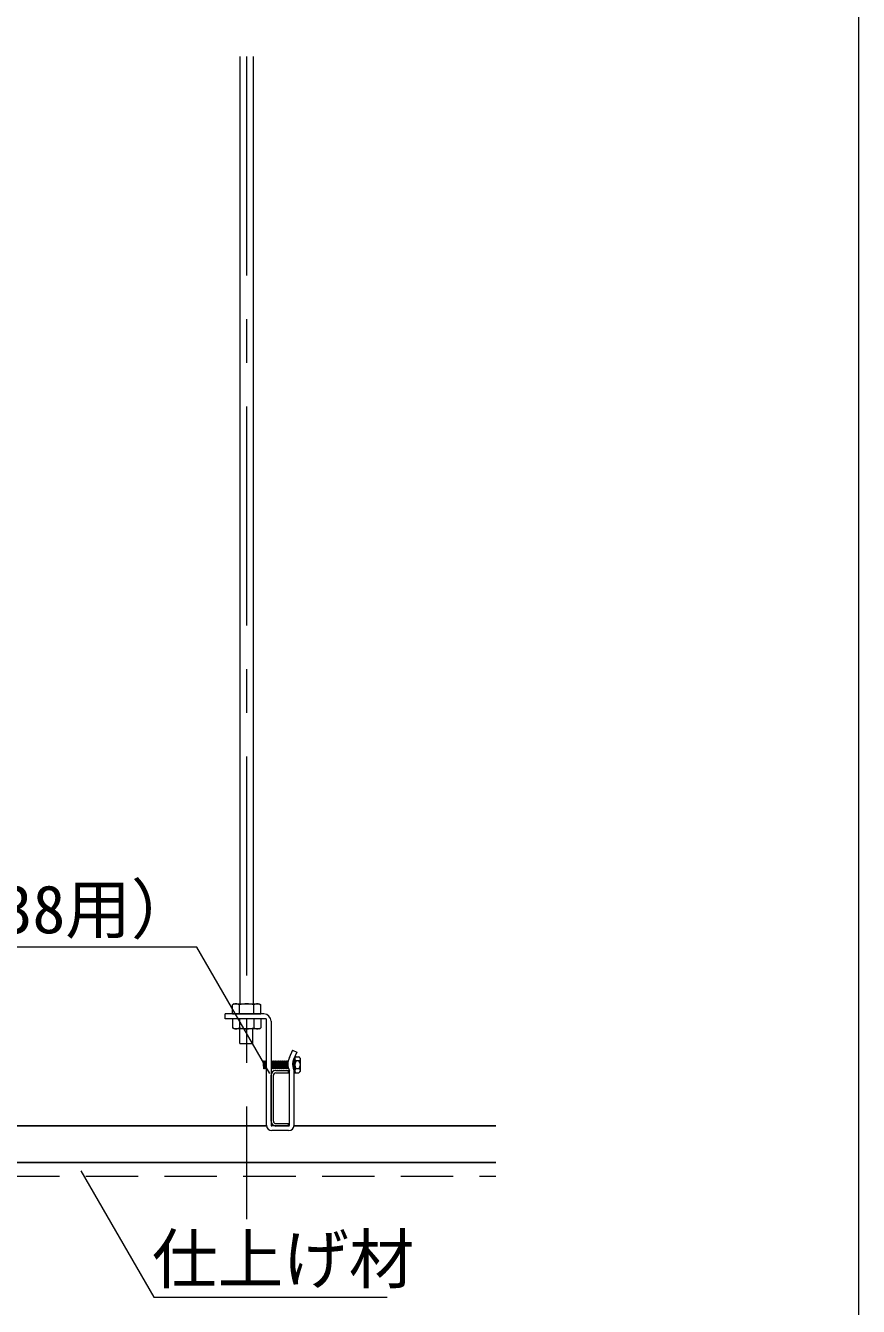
# Model space of a CAD drawing. Units: millimetres on the paper, enlarged 40 times, with parts at other scales. Extents: x -7800 to 7800, y -5578 to 5485.
# Drawn here: x 2961 to 3722, y 3308 to 4479 of the extents above; entities that cross this region are included whole.
import ezdxf
from ezdxf.enums import TextEntityAlignment as Align

# ---------------------------------------------------------------- set-up
doc = ezdxf.new("R2010")
doc.units = ezdxf.units.MM
doc.header["$LTSCALE"] = 40
doc.linetypes.add('CHAIN1', pattern=[8, 5, -1, 1, -1])
doc.linetypes.add('DASHED1', pattern=[1.8, 1.2, -0.6])
for name, color, linetype, lineweight in [('4-0_中心線', 4, 'CHAIN1', 9), ('4-1_吊り材', 7, 'Continuous', 18), ('4-2_野縁受け', 3, 'Continuous', 18), ('4-3_野縁', 2, 'Continuous', 25), ('4-6_文字', 7, 'Continuous', 18), ('4-B_ビス', 3, 'Continuous', 18), ('4-C_パネル', 7, 'DASHED1', 18), ('F-2_太線１', 3, 'Continuous', 18)]:
    doc.layers.add(name, color=color, linetype=linetype, lineweight=lineweight)
doc.styles.add('ＭＳ ゴシック', font='')
doc.styles.get('ＭＳ ゴシック').set_extended_font_data('MS Gothic')

msp = doc.modelspace()

# ---------------------------------------------------------------- linework, layer by layer
at = {"layer": '4-0_中心線'}
msp.add_line((3163.07, 4450.35), (3163.07, 3387.29), dxfattribs=at)
at = {"layer": '4-1_吊り材'}
for p, q in [((3157.07, 3584.35), (3157.07, 4450.35)), ((3169.07, 4450.35), (3169.07, 3584.35)), ((3151.75, 3584.35), (3150, 3583.34)), ((3151.75, 3584.35), (3174.38, 3584.35)), ((3174.38, 3584.35), (3176.13, 3583.34)), ((3178.77, 3575.02), (3143.5, 3575.02)), ((3150, 3575.02), (3150, 3583.34)), ((3150, 3575.02), (3176.13, 3575.02)), ((3156.53, 3575.02), (3156.53, 3583.34)), ((3169.6, 3575.02), (3169.6, 3583.34)), ((3176.13, 3575.02), (3176.13, 3583.34)), ((3150, 3570.75), (3150, 3562.43)), ((3176.13, 3570.75), (3150, 3570.75)), ((3151.75, 3561.42), (3150, 3562.43)), ((3174.38, 3561.42), (3151.75, 3561.42)), ((3156.53, 3570.75), (3156.53, 3562.43)), ((3156.77, 3548.02), (3156.77, 3561.42)), ((3168.77, 3548.02), (3168.77, 3561.42)), ((3169.6, 3570.75), (3169.6, 3562.43)), ((3174.38, 3561.42), (3176.13, 3562.43)), ((3176.13, 3570.75), (3176.13, 3562.43)), ((3181.17, 3473.28), (3181.17, 3570.08)), ((3185.43, 3568.35), (3185.43, 3473.28)), ((3156.77, 3548.02), (3168.77, 3548.02)), ((3185.43, 3546.05), (3185.43, 3532.55)), ((3205.1, 3541.87), (3202.01, 3535.09)), ((3205.1, 3541.87), (3208.98, 3540.11)), ((3208.98, 3540.11), (3205.9, 3533.32)), ((3202.1, 3473.28), (3202.1, 3523.28)), ((3206.37, 3473.28), (3206.37, 3523.28)), ((3201.43, 3468.35), (3186.1, 3468.35)), ((3201.43, 3472.62), (3186.19, 3472.62))]:
    msp.add_line(p, q, dxfattribs=at)
msp.add_lwpolyline([(3180.5, 3570.75), (3143.5, 3570.75), (3143.5, 3575.02)], dxfattribs=at)
for centre, radius, start, end in [((3154.27, 3575.32), 9.08, 96.34294, 118.04132), ((3153.04, 3577.85), 6.51, 57.57118, 88.04459), ((3163.07, 3562.73), 21.62, 72.41205, 107.58797), ((3173.09, 3577.85), 6.51, 91.95543, 122.42883), ((3171.86, 3575.32), 9.08, 61.95869, 83.65707), ((3178.77, 3568.35), 6.67, 0, 90), ((3154.27, 3570.44), 9.08, 241.95869, 263.65707), ((3153.04, 3567.92), 6.51, 271.95543, 302.42883), ((3163.07, 3583.04), 21.62, 252.41205, 287.58797), ((3173.09, 3567.92), 6.51, 237.57118, 268.04459), ((3171.86, 3570.44), 9.08, 276.34294, 298.04132), ((3180.5, 3570.08), 0.667, 0, 90), ((3214.77, 3529.28), 14.02, 154.65382, 205.34618), ((3214.77, 3529.28), 9.75, 154.65382, 205.34618), ((3202.1, 3523.28), 4.27, 0, 25.34618), ((3186.1, 3473.28), 4.93, 180, 270), ((3186.1, 3473.28), 0.667, 180, 270), ((3201.43, 3473.28), 4.93, 270, 0), ((3201.43, 3473.28), 0.667, 270, 0)]:
    msp.add_arc(centre, radius, start, end, dxfattribs=at)
at = {"layer": '4-2_野縁受け'}
for p, q in [((3185.43, 3476.88), (3185.43, 3519.02)), ((3187.57, 3476.88), (3187.57, 3519.02)), ((3189.7, 3523.28), (3201.43, 3523.28)), ((3189.7, 3521.15), (3201.43, 3521.15)), ((3201.43, 3521.15), (3201.43, 3523.28)), ((3189.7, 3474.75), (3201.43, 3474.75)), ((3189.7, 3472.62), (3201.43, 3472.62)), ((3201.43, 3472.62), (3201.43, 3474.75))]:
    msp.add_line(p, q, dxfattribs=at)
for centre, radius, start, end in [((3189.7, 3519.02), 4.27, 90, 180), ((3189.7, 3519.02), 2.13, 90, 180), ((3189.7, 3476.88), 4.27, 180, 270), ((3189.7, 3476.88), 2.13, 180, 270)]:
    msp.add_arc(centre, radius, start, end, dxfattribs=at)
at = {"layer": '4-3_野縁'}
for p, q in [((2006.32, 3472.62), (3181.18, 3472.62)), ((3206.35, 3472.62), (3390.85, 3472.62)), ((495.95, 3439.28), (3390.85, 3439.28))]:
    msp.add_line(p, q, dxfattribs=at)
at = {"layer": '4-6_文字'}
for p, q in [((3117.63, 3636.09), (2487.63, 3636.09)), ((3184.3, 3520.62), (3117.63, 3636.09)), ((3011.57, 3431.68), (3078.23, 3316.21)), ((3078.23, 3316.21), (3291.57, 3316.21))]:
    msp.add_line(p, q, dxfattribs=at)
at = {"layer": '4-B_ビス'}
for p, q in [((3177.93, 3531.87), (3178.34, 3525.37)), ((3178.76, 3531.87), (3179.18, 3531.87)), ((3178.76, 3531.87), (3179.18, 3525.37)), ((3179.18, 3531.87), (3179.59, 3525.37)), ((3180.01, 3531.87), (3180.43, 3531.87)), ((3180.01, 3531.87), (3180.43, 3525.37)), ((3180.43, 3531.87), (3180.84, 3532.28)), ((3180.43, 3531.87), (3180.84, 3525.37)), ((3180.84, 3532.28), (3181.17, 3531.96)), ((3180.84, 3525.37), (3181.17, 3525.04)), ((3185.43, 3531.88), (3185.84, 3532.28)), ((3185.43, 3531.72), (3185.84, 3525.37)), ((3185.43, 3525.37), (3185.84, 3525.37)), ((3185.84, 3532.28), (3186.26, 3531.87)), ((3186.26, 3531.87), (3186.68, 3525.37)), ((3186.68, 3531.87), (3187.09, 3525.37)), ((3187.51, 3531.87), (3187.93, 3525.37)), ((3187.93, 3531.87), (3188.34, 3525.37)), ((3188.76, 3531.87), (3189.18, 3531.87)), ((3188.76, 3531.87), (3189.18, 3525.37)), ((3189.18, 3531.87), (3189.59, 3532.28)), ((3189.18, 3531.87), (3189.59, 3525.37)), ((3189.18, 3525.37), (3189.59, 3525.37)), ((3189.59, 3532.28), (3190.01, 3531.87)), ((3190.01, 3531.87), (3190.43, 3525.37)), ((3190.43, 3531.87), (3190.84, 3525.37)), ((3191.26, 3531.87), (3191.68, 3525.37)), ((3191.68, 3531.87), (3192.09, 3525.37)), ((3192.51, 3531.87), (3192.93, 3525.37)), ((3192.93, 3531.87), (3193.34, 3525.37)), ((3193.76, 3531.87), (3194.18, 3525.37)), ((3194.18, 3531.87), (3194.59, 3525.37)), ((3195.01, 3531.87), (3195.43, 3525.37)), ((3195.43, 3531.87), (3195.84, 3525.37)), ((3196.26, 3531.87), (3196.68, 3525.37)), ((3196.68, 3531.87), (3197.09, 3525.37)), ((3197.51, 3531.87), (3197.93, 3531.87)), ((3197.51, 3531.87), (3197.93, 3525.37)), ((3197.93, 3531.87), (3198.34, 3532.28)), ((3197.93, 3531.87), (3198.34, 3525.37)), ((3197.93, 3525.37), (3198.34, 3525.37)), ((3198.34, 3532.28), (3198.76, 3531.87)), ((3198.76, 3531.87), (3199.18, 3525.37)), ((3199.18, 3531.87), (3199.59, 3525.37)), ((3200.01, 3531.87), (3200.43, 3531.87)), ((3200.01, 3531.87), (3200.43, 3525.37)), ((3200.43, 3531.87), (3200.84, 3532.28)), ((3200.43, 3531.87), (3200.84, 3525.37)), ((3200.84, 3532.28), (3201.04, 3532.09)), ((3201.26, 3524.95), (3201.4, 3525.09)), ((3205.1, 3530.51), (3205.33, 3526.84)), ((3205.37, 3531.87), (3205.43, 3531.87)), ((3205.43, 3531.87), (3205.84, 3525.37)), ((3206.26, 3531.87), (3206.68, 3525.37)), ((3206.68, 3531.87), (3207.09, 3525.37)), ((3206.68, 3525.37), (3207.09, 3525.37)), ((3207.09, 3535.95), (3210.83, 3535.95)), ((3207.09, 3521.28), (3207.09, 3535.95)), ((3207.09, 3532.28), (3207.09, 3524.95)), ((3210.83, 3532.28), (3208.43, 3532.28)), ((3210.84, 3524.95), (3208.43, 3524.95)), ((3212.16, 3534.48), (3210.83, 3535.95)), ((3212.16, 3522.75), (3212.16, 3534.48)), ((3212.16, 3522.75), (3210.83, 3521.28))]:
    msp.add_line(p, q, dxfattribs=at)
for points in [[(3177.93, 3531.87), (3178.34, 3532.28), (3178.76, 3531.87)], [(3178.34, 3525.37), (3178.76, 3524.95), (3179.18, 3525.37), (3179.59, 3525.37)], [(3179.18, 3531.87), (3179.59, 3532.28), (3180.01, 3531.87)], [(3179.59, 3525.37), (3180.01, 3524.95), (3180.43, 3525.37), (3180.84, 3525.37)], [(3185.84, 3525.37), (3186.26, 3524.95), (3186.68, 3525.37)], [(3186.26, 3531.87), (3186.68, 3531.87), (3187.09, 3532.28), (3187.51, 3531.87)], [(3186.68, 3525.37), (3187.09, 3525.37), (3187.51, 3524.95), (3187.93, 3525.37)], [(3187.51, 3531.87), (3187.93, 3531.87), (3188.34, 3532.28), (3188.76, 3531.87)], [(3187.93, 3525.37), (3188.34, 3525.37), (3188.76, 3524.95), (3189.18, 3525.37)], [(3189.59, 3525.37), (3190.01, 3524.95), (3190.43, 3525.37)], [(3190.01, 3531.87), (3190.43, 3531.87), (3190.84, 3532.28), (3191.26, 3531.87)], [(3190.43, 3525.37), (3190.84, 3525.37), (3191.26, 3524.95), (3191.68, 3525.37)], [(3191.26, 3531.87), (3191.68, 3531.87), (3192.09, 3532.28), (3192.51, 3531.87)], [(3191.68, 3525.37), (3192.09, 3525.37), (3192.51, 3524.95), (3192.93, 3525.37)], [(3192.51, 3531.87), (3192.93, 3531.87), (3193.34, 3532.28), (3193.76, 3531.87)], [(3192.93, 3525.37), (3193.34, 3525.37), (3193.76, 3524.95), (3194.18, 3525.37)], [(3193.76, 3531.87), (3194.18, 3531.87), (3194.59, 3532.28), (3195.01, 3531.87)], [(3194.18, 3525.37), (3194.59, 3525.37), (3195.01, 3524.95), (3195.43, 3525.37)], [(3195.01, 3531.87), (3195.43, 3531.87), (3195.84, 3532.28), (3196.26, 3531.87)], [(3195.43, 3525.37), (3195.84, 3525.37), (3196.26, 3524.95), (3196.68, 3525.37)], [(3196.26, 3531.87), (3196.68, 3531.87), (3197.09, 3532.28), (3197.51, 3531.87)], [(3196.68, 3525.37), (3197.09, 3525.37), (3197.51, 3524.95), (3197.93, 3525.37)], [(3198.34, 3525.37), (3198.76, 3524.95), (3199.18, 3525.37)], [(3198.76, 3531.87), (3199.18, 3531.87), (3199.59, 3532.28), (3200.01, 3531.87)], [(3199.18, 3525.37), (3199.59, 3525.37), (3200.01, 3524.95), (3200.43, 3525.37)], [(3200.43, 3525.37), (3200.84, 3525.37), (3201.26, 3524.95)], [(3205.43, 3531.87), (3205.84, 3532.28), (3206.26, 3531.87)], [(3205.84, 3525.37), (3206.26, 3524.95), (3206.68, 3525.37)], [(3206.26, 3531.87), (3206.68, 3531.87), (3207.09, 3532.28)], [(3207.09, 3521.28), (3207.13, 3521.28), (3210.83, 3521.28)]]:
    msp.add_lwpolyline(points, dxfattribs=at)
for centre, radius, start, end in [((3209.22, 3534.27), 2.14, 174.33043, 248.10637), ((3209.22, 3522.96), 2.14, 111.89363, 185.66957), ((3208.76, 3534.31), 1.68, 101.53862, 173.91401), ((3212.8, 3528.62), 5.71, 140.03379, 219.96621), ((3210.83, 3533.61), 1.33, 269.70262, 3.66166), ((3206.45, 3528.62), 5.71, 320.03379, 39.96621), ((3210.83, 3523.62), 1.33, 356.33834, 90.29738), ((3206.92, 3532.12), 5.47, 16.78553, 44.45665), ((3208.76, 3522.93), 1.68, 186.08599, 258.46138), ((3206.92, 3525.12), 5.47, 315.54335, 343.21447)]:
    msp.add_arc(centre, radius, start, end, dxfattribs=at)
at = {"layer": '4-C_パネル', "linetype": 'Continuous'}
msp.add_line((495.95, 3439.28), (3390.85, 3439.28), dxfattribs=at)
msp.add_line((495.95, 3439.28), (3390.85, 3439.28), dxfattribs=at)
at = {"layer": '4-C_パネル'}
msp.add_line((495.95, 3426.62), (3390.85, 3426.62), dxfattribs=at)
at = {"layer": 'F-2_太線１'}
msp.add_line((3722.21, 4900.25), (3722.21, 2646.06), dxfattribs=at)

# ---------------------------------------------------------------- texts
at = {"layer": '4-6_文字', "style": 'ＭＳ ゴシック'}
for s, p in [('：RPハンガー（C38用）', (2487.63, 3635.64)), ('仕上げ材', (3076.46, 3315.77))]:
    msp.add_text(s, height=43.99, dxfattribs=at).set_placement(p, align=Align.BOTTOM_LEFT)

doc.saveas('drawing.dxf')
